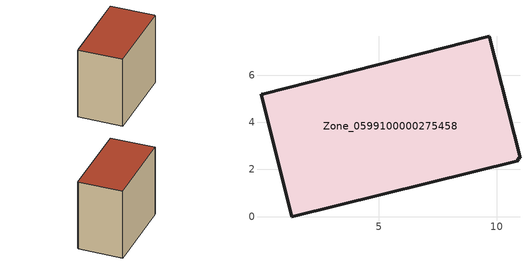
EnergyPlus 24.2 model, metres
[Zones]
Zone_0599100000275458
 floor ground (C_G): 10.98,2.49 10.89,2.46 10.91,2.38 1.31,0 0.01,5.18 0.15,5.21 9.69,7.64 z0
 wall outside (C_F): 0.01,5.18 1.31,0 10.91,2.38 10.89,2.46 10.98,2.49 9.69,7.64 0.15,5.21 0.01,5.18 z0:8.65
 roof outside (C_R): 10.89,2.46 10.98,2.49 9.69,7.64 0.15,5.21 0.01,5.18 1.31,0 10.91,2.38 z8.65
[BUILDING]
Pand.0599100000275458: North Axis=0; Terrain=City; Loads Convergence Tolerance Value=0.04; Temperature Convergence Tolerance Value=0.4; Solar Distribution=FullExterior; Maximum Number of Warmup Days=25; Minimum Number of Warmup Days=1
[Site:Location]
Rotterdam.The.Hague.AP_ZH_NLD Design_Conditions: Latitude=51.96; Longitude=4.45; Time Zone=1; Elevation=-4.5
[SITE:GROUNDTEMPERATURE:BUILDINGSURFACE]
18, 18, 18, 18, 18, 18, 18, 18, 18, 18, 18, 18
[MATERIAL] Thermal Absorptance=0.9; Solar Absorptance=0.7; Visible Absorptance=0.7
Name | Roughness | Thickness | Conductivity | Density | Specific Heat
G.TI.1975-1991 | MediumSmooth | 0.15 | 0.288461 | 540 | 1210
F.TI.1975-1991 | Rough | 0.3 | 0.230769 | 1920 | 840
R.TI.1975-1991 | MediumRough | 0.2 | 0.153846 | 1500 | 1000
[CONSTRUCTION]
C_G: G.TI.1975-1991
C_F: F.TI.1975-1991
C_R: R.TI.1975-1991
[ZONE]
Zone_0599100000275458: Type=1; Multiplier=1; Ceiling Height=Autocalculate; Volume=Autocalculate; Floor Area=autocalculate; Part of Total Floor Area=Yes
[ZONEINFILTRATION:DESIGNFLOWRATE]
Infil_Zone_0599100000275458: Zone or ZoneList or Space or SpaceList=Zone_0599100000275458; Schedule=AlwaysOn; Design Flow Rate Calculation Method=Flow/Area; Flow Rate per Floor Area=0.003; Constant Term Coefficient=1; Temperature Term Coefficient=0; Velocity Term Coefficient=0; Velocity Squared Term Coefficient=0
[HVACTEMPLATE:ZONE:IDEALLOADSAIRSYSTEM]
Zone_0599100000275458: Maximum Heating Supply Air Temperature=50; Minimum Cooling Supply Air Temperature=13; Maximum Heating Supply Air Humidity Ratio=0.0156; Minimum Cooling Supply Air Humidity Ratio=0.0077; Heating Limit=NoLimit; Cooling Limit=NoLimit; Dehumidification Control Type=ConstantSensibleHeatRatio; Cooling Sensible Heat Ratio=0.7; Dehumidification Setpoint=60; Humidification Control Type=None; Humidification Setpoint=30; Outdoor Air Method=None; Outdoor Air Flow Rate per Person=0.00944; Outdoor Air Flow Rate per Zone Floor Area=0; Outdoor Air Flow Rate per Zone=0; Demand Controlled Ventilation Type=None; Outdoor Air Economizer Type=NoEconomizer; Heat Recovery Type=None; Sensible Heat Recovery Effectiveness=0.7; Latent Heat Recovery Effectiveness=0.65
[ZONECONTROL:THERMOSTAT]
ThermostatControl_Zone_0599100000275458: Zone or ZoneList=Zone_0599100000275458; Control Type Schedule=DualSetpointControlType; Control 1=Thermostat_Zone_0599100000275458; Temperature Difference Between Cutout And Setpoint=0
[THERMOSTATSETPOINT:DUALSETPOINT]
Thermostat_Zone_0599100000275458: Heating Setpoint Temperature Schedule=HeatingSetpoint_Zone_0599100000275458; Cooling Setpoint Temperature Schedule=CoolingSetpoint_Zone_0599100000275458
[SCHEDULE:COMPACT]
HeatingSetpoint_Zone_0599100000275458: Through: 12/31, For: AllDays, Until: 24:00, 21
CoolingSetpoint_Zone_0599100000275458: Through: 12/31, For: AllDays, Until: 24:00, 24
DualSetpointControlType: Through: 12/31, For: AllDays, Until: 24:00, 4
AlwaysOn: Through: 12/31, For: AllDays, Until: 24:00, 1
